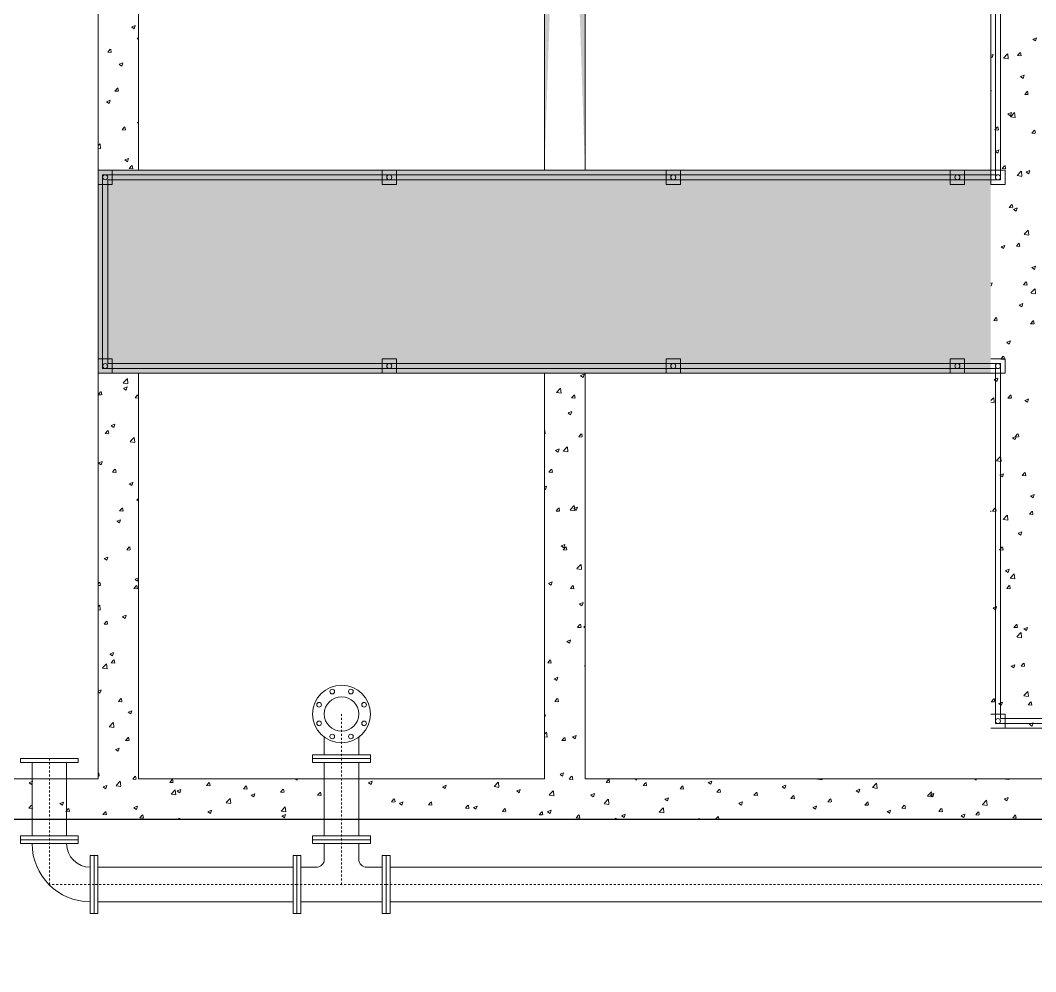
# Model space of a CAD drawing. Header units: millimetres. Extents: x -9869 to 940, y 100 to 694.
# Drawn here: x 370.1 to 421, y 311.5 to 359.1 of the extents above; entities that cross this region are included whole.
import ezdxf

# ---------------------------------------------------------------- set-up
doc = ezdxf.new("R2010")
doc.units = ezdxf.units.MM
doc.linetypes.add('SGC_DASHDOT', pattern=[1, 0.5, -0.25, 0, -0.25])
doc.layers.add('_incêndio 240', color=240, linetype='Continuous')
for name, color, linetype, lineweight in [('Alvenaria', 8, 'Continuous', 9), ('Aço 1020', 6, 'Continuous', 9), ('PAREDE', 7, 'Continuous', 9), ('SGC-Conexoes (Furos)', 9, 'Continuous', 5), ('SGC-Conexoes (Linhas Externas)', 6, 'Continuous', 9), ('SGC-EIXOS', 9, 'SGC_DASHDOT', 9), ('SGC-Tubos (Desenho Bifilar)', 6, 'Continuous', 9)]:
    doc.layers.add(name, color=color, linetype=linetype, lineweight=lineweight)
pattern_1 = [(50, (-396.154, -10443.4286), (1.85126476, -0.1619646), [0.19357608, -2.12933686]), (355, (-396.154, -10443.4286), (-0.3581251, 1.94141915), [0.15486086, -1.70347543]), (100.451445, (-395.9998, -10443.4421), (1.49313965, 1.77945447), [0.16451435, -1.80965938]), (46.1842, (-396.154, -10442.9124), (2.7545626, -0.427212), [0.2903641, -3.1940053]), (96.635558, (-395.9245, -10442.948), (2.4123759, 2.5142141), [0.2467716, -2.7144915]), (351.18415, (-396.154, -10442.9124), (2.4123759, 2.5142141), [0.23229096, -2.5552015]), (21, (-395.896, -10443.0415), (1.54062568, -1.03916515), [0.19357608, -2.12933686]), (326, (-395.896, -10443.0415), (0.6279997, 1.8716212), [0.15486086, -1.7034695]), (71.451445, (-395.7676, -10443.128), (2.16862538, 0.83245608), [0.16451435, -1.80965626]), (37.5, (-396.15404, -10443.4286), (0.03138476, 0.859203823), [0, -1.68282137, 0, -1.72927963, 0, -1.70992203]), (7.5, (-396.154, -10443.4286), (0.67898626, 1.0179823), [0, -0.98594749, 0, -1.64410616, 0, -0.65170613]), (327.5, (-396.7296, -10443.4286), (1.377800298, -0.058212483), [0, -0.6452536, 0, -2.01319121, 0, -2.67134988]), (317.5, (-396.9877, -10443.4286), (1.50521081, 0.25837063), [0, -0.83882967, 0, -1.33696545, 0, -1.89704557])]

# ---------------------------------------------------------------- blocks, each defined once
blk = doc.blocks.new('BB-1-CA06-N10-D150-S0-L400')
at = {"layer": 'SGC-EIXOS'}
blk.add_line((200, 0), (-200, 0), dxfattribs=at)
at = {"layer": 'SGC-Tubos (Desenho Bifilar)'}
for p, q in [((181, 85), (-181, 85)), ((181, -85), (-181, -85))]:
    blk.add_line(p, q, dxfattribs=at)
for points in [[(-200, -142.5), (-200, 142.5), (-181, 142.5), (-181, -142.5)], [(200, -142.5), (200, 142.5), (181, 142.5), (181, -142.5)]]:
    blk.add_lwpolyline(points, close=True, dxfattribs=at)
blk = doc.blocks.new('BB-1-CG01-N10-D150-S150', base_point=(395248.3, 73067.4))
at = {"layer": 'SGC-Conexoes (Linhas Externas)'}
blk.add_line((395047.3, 72982.4), (395449.3, 72982.4), dxfattribs=at)
for points in [[(395163.3, 73268.4), (395163.3, 73191.1, -0.414214), (395124.6, 73152.4), (395047.3, 73152.4)], [(395333.3, 73268.4), (395333.3, 73191.1, 0.414214), (395372, 73152.4), (395449.3, 73152.4)]]:
    blk.add_lwpolyline(points, format="xyb", dxfattribs=at)
for points in [[(395105.8, 73287.4), (395390.8, 73287.4), (395390.8, 73268.4), (395105.8, 73268.4)], [(395028.3, 72924.9), (395028.3, 73209.9), (395047.3, 73209.9), (395047.3, 72924.9)], [(395468.3, 72924.9), (395468.3, 73209.9), (395449.3, 73209.9), (395449.3, 72924.9)]]:
    blk.add_lwpolyline(points, close=True, dxfattribs=at)
at = {"layer": 'SGC-EIXOS'}
for p, q in [((395248.3, 73067.4), (395248.3, 73287.4)), ((395468.3, 73067.4), (395028.3, 73067.4))]:
    blk.add_line(p, q, dxfattribs=at)
blk = doc.blocks.new('BB-1-CA06-N10-D150-S0-L1000')
at = {"layer": 'SGC-EIXOS'}
blk.add_line((500, 0), (-500, 0), dxfattribs=at)
at = {"layer": 'SGC-Tubos (Desenho Bifilar)'}
for p, q in [((481, 85), (-481, 85)), ((481, -85), (-481, -85))]:
    blk.add_line(p, q, dxfattribs=at)
for points in [[(-500, -142.5), (-500, 142.5), (-481, 142.5), (-481, -142.5)], [(500, -142.5), (500, 142.5), (481, 142.5), (481, -142.5)]]:
    blk.add_lwpolyline(points, close=True, dxfattribs=at)
blk = doc.blocks.new('BB-4-CB01-N10-D150-S0', base_point=(-212688.1, 243910.2))
at = {"layer": 'SGC-Conexoes (Furos)'}
for centre in [(-212734, 244021.1), (-212642.1, 244021.1), (-212798.9, 243956.2), (-212577.2, 243956.2), (-212798.9, 243864.3), (-212577.2, 243864.3), (-212734, 243799.4), (-212642.1, 243799.4)]:
    blk.add_circle(centre, 11.5, dxfattribs=at)
at = {"layer": 'SGC-Conexoes (Linhas Externas)'}
for p, q in [((-212487.1, 243995.2), (-212573.7, 243995.2)), ((-212487.1, 243825.2), (-212573.7, 243825.2))]:
    blk.add_line(p, q, dxfattribs=at)
blk.add_lwpolyline([(-212468.1, 244052.7), (-212487.1, 244052.7), (-212487.1, 243767.7), (-212468.1, 243767.7)], close=True, dxfattribs=at)
for radius in [142.5, 85]:
    blk.add_circle((-212688.1, 243910.2), radius, dxfattribs=at)
at = {"layer": 'SGC-EIXOS'}
blk.add_line((-212688.1, 243910.2), (-212468.1, 243910.2), dxfattribs=at)
blk = doc.blocks.new('BB-1-CC01-N10-D150-S0', base_point=(382938, 71124))
at = {"layer": 'SGC-Conexoes (Linhas Externas)'}
for points in [[(382718, 71266.5), (382737, 71266.5), (382737, 70981.5), (382718, 70981.5)], [(383080.5, 70904), (383080.5, 70923), (382795.5, 70923), (382795.5, 70904)]]:
    blk.add_lwpolyline(points, close=True, dxfattribs=at)
for radius in [286, 116]:
    blk.add_arc((382737, 70923), radius, 0, 90, dxfattribs=at)
at = {"layer": 'SGC-EIXOS'}
for p, q in [((382718, 71124), (382938, 71124)), ((382938, 71124), (382938, 70904))]:
    blk.add_line(p, q, dxfattribs=at)
blk = doc.blocks.new('BB-1-CA06-N10-D150-S0-L5800')
at = {"layer": 'SGC-EIXOS'}
blk.add_line((2900, 0), (-2900, 0), dxfattribs=at)
at = {"layer": 'SGC-Tubos (Desenho Bifilar)'}
for p, q in [((2881, 85), (-2881, 85)), ((2881, -85), (-2881, -85))]:
    blk.add_line(p, q, dxfattribs=at)
for points in [[(-2900, -142.5), (-2900, 142.5), (-2881, 142.5), (-2881, -142.5)], [(2900, -142.5), (2900, 142.5), (2881, 142.5), (2881, -142.5)]]:
    blk.add_lwpolyline(points, close=True, dxfattribs=at)

msp = doc.modelspace()

# ---------------------------------------------------------------- hatches: boundary and pattern name
at = {"layer": 'Alvenaria'}
h = msp.add_hatch(dxfattribs=at)
h.set_pattern_fill('AR-CONC', color=256, scale=0.010161)
h.set_pattern_definition(pattern_1)
edge = h.paths.add_edge_path()
edge.add_line((398.386, 351.639), (398.386, 411.592))
edge.add_line((396.354, 411.592), (396.354, 351.639))
edge.add_line((398.386, 411.592), (396.354, 411.592))
h = msp.add_hatch(dxfattribs=at)
h.set_pattern_fill('AR-CONC', color=256, scale=0.010161)
h.set_pattern_definition(pattern_1)
h.paths.add_polyline_path([(418.709, 351.639), (373.998, 351.639), (373.998, 341.477), (418.709, 341.477)])

# ---------------------------------------------------------------- linework, layer by layer
at = {"layer": '_incêndio 240'}
msp.add_lwpolyline([(661.568, 392.285), (661.568, 319.122), (518.799, 319.122), (518.799, 311.501), (431.411, 311.501), (431.411, 319.122), (229.547, 319.122), (229.547, 314.042), (209.224, 314.042), (209.224, 434.963)], dxfattribs=at)
at = {"layer": 'Alvenaria'}
for p, q in [((375.682, 358.805), (375.81, 358.719)), ((375.685, 358.813), (375.866, 358.882)), ((375.811, 358.718), (375.863, 358.874)), ((375.96, 358.211), (376.031, 358.284)), ((375.965, 358.201), (376.031, 358.191)), ((420.821, 358.196), (420.949, 358.11)), ((420.824, 358.204), (421.005, 358.273)), ((420.95, 358.11), (421.002, 358.265)), ((374.483, 357.546), (374.607, 357.694)), ((374.483, 357.546), (374.637, 357.532)), ((374.661, 357.537), (374.631, 357.699)), ((420.048, 357.38), (420.173, 357.528)), ((420.226, 357.37), (420.196, 357.532)), ((375.057, 356.941), (375.238, 357.01)), ((375.183, 356.847), (375.235, 357.003)), ((418.709, 357.392), (418.836, 357.441)), ((418.709, 357.326), (418.781, 357.277)), ((418.782, 357.277), (418.834, 357.433)), ((419.349, 357.258), (419.55, 357.468)), ((419.353, 357.249), (419.583, 357.213)), ((419.584, 357.223), (419.556, 357.468)), ((420.048, 357.38), (420.202, 357.366)), ((375.054, 356.934), (375.182, 356.847)), ((420.193, 356.325), (420.321, 356.238)), ((420.196, 356.332), (420.377, 356.402)), ((420.322, 356.238), (420.374, 356.394)), ((374.841, 355.605), (374.965, 355.753)), ((374.841, 355.605), (374.995, 355.591)), ((375.019, 355.595), (374.989, 355.757)), ((418.733, 355.591), (418.709, 355.72)), ((418.709, 355.587), (418.709, 355.587)), ((420.406, 355.438), (420.531, 355.587)), ((420.584, 355.429), (420.554, 355.591)), ((374.426, 355.062), (374.554, 354.976)), ((374.429, 355.069), (374.61, 355.139)), ((374.555, 354.975), (374.607, 355.131)), ((420.406, 355.438), (420.56, 355.425)), ((419.565, 354.453), (419.693, 354.367)), ((419.568, 354.461), (419.749, 354.53)), ((419.691, 354.317), (419.892, 354.526)), ((419.694, 354.366), (419.746, 354.522)), ((419.927, 354.282), (419.898, 354.527)), ((375.966, 354.023), (376.031, 353.98)), ((375.97, 354.03), (376.031, 354.054)), ((419.695, 354.307), (419.925, 354.272)), ((375.199, 353.663), (375.323, 353.811)), ((375.199, 353.663), (375.353, 353.65)), ((375.377, 353.654), (375.347, 353.816)), ((418.913, 353.659), (419.038, 353.807)), ((418.913, 353.659), (419.067, 353.645)), ((419.091, 353.65), (419.061, 353.811)), ((420.764, 353.497), (420.889, 353.645)), ((420.764, 353.497), (420.919, 353.483)), ((420.942, 353.488), (420.912, 353.649)), ((373.998, 352.868), (374.091, 352.965)), ((374.126, 352.72), (374.097, 352.965)), ((373.998, 352.729), (374.124, 352.71)), ((418.937, 352.582), (419.065, 352.495)), ((418.94, 352.589), (419.121, 352.658)), ((419.066, 352.495), (419.118, 352.651)), ((375.338, 352.151), (375.467, 352.065)), ((375.342, 352.159), (375.522, 352.228)), ((375.468, 352.064), (375.52, 352.22)), ((375.557, 351.722), (375.682, 351.87)), ((375.557, 351.722), (375.711, 351.708)), ((375.735, 351.713), (375.705, 351.874)), ((419.271, 351.717), (419.396, 351.866)), ((419.271, 351.717), (419.425, 351.704)), ((419.449, 351.708), (419.419, 351.87)), ((420.033, 351.375), (420.234, 351.585)), ((420.269, 351.34), (420.24, 351.586)), ((420.477, 351.542), (420.606, 351.456)), ((420.481, 351.55), (420.661, 351.619)), ((420.607, 351.456), (420.659, 351.611)), ((420.038, 351.366), (420.267, 351.33)), ((419.629, 349.776), (419.754, 349.924)), ((419.807, 349.767), (419.777, 349.929)), ((419.629, 349.776), (419.784, 349.762)), ((419.849, 349.671), (419.978, 349.584)), ((419.853, 349.678), (420.033, 349.747)), ((419.979, 349.584), (420.031, 349.74)), ((420.375, 348.434), (420.576, 348.643)), ((420.38, 348.424), (420.609, 348.389)), ((420.611, 348.399), (420.582, 348.644)), ((419.225, 347.806), (419.405, 347.876)), ((419.351, 347.712), (419.403, 347.868)), ((419.987, 347.835), (420.112, 347.983)), ((419.987, 347.835), (420.142, 347.821)), ((420.165, 347.825), (420.135, 347.987)), ((419.221, 347.799), (419.35, 347.713)), ((420.765, 346.767), (420.946, 346.837)), ((420.891, 346.673), (420.944, 346.829)), ((420.762, 346.76), (420.89, 346.673)), ((418.709, 345.978), (418.777, 346.004)), ((418.709, 345.85), (418.722, 345.841)), ((418.723, 345.841), (418.775, 345.997)), ((420.346, 345.893), (420.47, 346.042)), ((420.346, 345.893), (420.5, 345.88)), ((420.523, 345.884), (420.493, 346.046)), ((420.717, 345.493), (420.918, 345.702)), ((420.722, 345.483), (420.951, 345.447)), ((420.953, 345.458), (420.925, 345.703)), ((420.134, 344.888), (420.262, 344.802)), ((420.137, 344.896), (420.318, 344.965)), ((420.263, 344.801), (420.316, 344.957)), ((418.852, 344.114), (418.977, 344.262)), ((418.852, 344.114), (419.007, 344.1)), ((419.03, 344.104), (419, 344.266)), ((420.704, 343.952), (420.828, 344.1)), ((420.704, 343.952), (420.858, 343.938)), ((420.881, 343.942), (420.852, 344.104)), ((419.506, 343.017), (419.634, 342.93)), ((419.509, 343.024), (419.69, 343.093)), ((419.635, 342.93), (419.688, 343.086)), ((419.211, 342.172), (419.335, 342.321)), ((419.388, 342.163), (419.358, 342.325)), ((419.211, 342.172), (419.365, 342.159)), ((398.163, 341.346), (398.292, 341.26)), ((398.166, 341.354), (398.347, 341.423)), ((398.293, 341.259), (398.345, 341.415)), ((418.881, 341.152), (419.062, 341.222)), ((375.259, 340.989), (375.46, 341.199)), ((375.263, 340.98), (375.493, 340.944)), ((375.28, 340.715), (375.408, 340.628)), ((375.283, 340.722), (375.464, 340.792)), ((375.409, 340.628), (375.461, 340.784)), ((375.494, 340.955), (375.466, 341.2)), ((396.953, 340.513), (397.154, 340.723)), ((397.189, 340.478), (397.16, 340.723)), ((418.878, 341.145), (419.006, 341.059)), ((419.007, 341.058), (419.06, 341.214)), ((374.003, 340.397), (374.128, 340.545)), ((374.003, 340.397), (374.158, 340.384)), ((374.181, 340.388), (374.151, 340.55)), ((375.855, 340.235), (375.979, 340.384)), ((375.855, 340.235), (376.009, 340.222)), ((376.031, 340.235), (376.003, 340.388)), ((396.957, 340.504), (397.187, 340.468)), ((397.712, 340.233), (397.836, 340.381)), ((397.712, 340.233), (397.866, 340.219)), ((397.889, 340.224), (397.86, 340.386)), ((418.709, 340.101), (418.848, 340.246)), ((418.883, 340.002), (418.854, 340.247)), ((419.569, 340.231), (419.693, 340.379)), ((419.569, 340.231), (419.723, 340.217)), ((419.746, 340.222), (419.717, 340.383)), ((418.709, 340.018), (418.881, 339.992)), ((420.419, 340.106), (420.547, 340.019)), ((420.422, 340.113), (420.603, 340.183)), ((420.548, 340.019), (420.6, 340.175)), ((397.535, 339.475), (397.664, 339.388)), ((397.538, 339.482), (397.719, 339.551)), ((397.665, 339.388), (397.717, 339.544)), ((374.652, 338.843), (374.78, 338.757)), ((374.655, 338.851), (374.836, 338.92)), ((374.781, 338.756), (374.833, 338.912)), ((374.361, 338.456), (374.486, 338.604)), ((374.361, 338.456), (374.516, 338.442)), ((374.539, 338.447), (374.509, 338.608)), ((375.601, 338.048), (375.802, 338.258)), ((375.836, 338.013), (375.808, 338.258)), ((396.354, 338.442), (396.373, 338.44)), ((396.396, 338.444), (396.366, 338.606)), ((398.07, 338.292), (398.194, 338.44)), ((398.07, 338.292), (398.224, 338.278)), ((398.248, 338.282), (398.218, 338.444)), ((419.791, 338.234), (419.919, 338.148)), ((419.794, 338.242), (419.975, 338.311)), ((419.92, 338.147), (419.972, 338.303)), ((419.927, 338.29), (420.051, 338.438)), ((419.927, 338.289), (420.081, 338.276)), ((420.104, 338.28), (420.075, 338.442)), ((375.605, 338.038), (375.835, 338.003)), ((396.91, 337.61), (397.091, 337.68)), ((397.037, 337.516), (397.089, 337.672)), ((397.295, 337.572), (397.496, 337.781)), ((397.531, 337.537), (397.502, 337.782)), ((396.907, 337.603), (397.036, 337.516)), ((397.3, 337.562), (397.529, 337.527)), ((418.989, 337.095), (419.19, 337.305)), ((419.225, 337.061), (419.197, 337.306)), ((374.024, 336.972), (374.152, 336.885)), ((374.027, 336.979), (374.208, 337.048)), ((374.153, 336.885), (374.205, 337.041)), ((374.72, 336.514), (374.844, 336.663)), ((374.897, 336.505), (374.868, 336.667)), ((396.577, 336.512), (396.701, 336.66)), ((396.754, 336.503), (396.725, 336.665)), ((418.994, 337.086), (419.223, 337.05)), ((374.72, 336.514), (374.874, 336.501)), ((396.577, 336.512), (396.731, 336.499)), ((419.163, 336.363), (419.291, 336.276)), ((419.166, 336.37), (419.347, 336.439)), ((419.292, 336.276), (419.344, 336.432)), ((420.285, 336.348), (420.409, 336.496)), ((420.285, 336.348), (420.439, 336.334)), ((420.463, 336.339), (420.433, 336.501)), ((375.564, 335.932), (375.693, 335.846)), ((375.568, 335.94), (375.748, 336.009)), ((375.694, 335.846), (375.746, 336.002)), ((396.354, 335.766), (396.463, 335.808)), ((396.354, 335.681), (396.408, 335.645)), ((396.409, 335.644), (396.461, 335.8)), ((375.943, 335.107), (376.031, 335.198)), ((420.703, 335.324), (420.832, 335.237)), ((420.707, 335.331), (420.887, 335.4)), ((420.833, 335.237), (420.885, 335.393)), ((375.078, 334.573), (375.202, 334.721)), ((375.255, 334.564), (375.226, 334.725)), ((375.948, 335.097), (376.031, 335.084)), ((396.935, 334.571), (397.059, 334.719)), ((397.112, 334.561), (397.083, 334.723)), ((397.637, 334.63), (397.838, 334.84)), ((397.642, 334.621), (397.871, 334.585)), ((397.82, 334.692), (397.948, 334.606)), ((397.823, 334.699), (398.004, 334.769)), ((397.873, 334.595), (397.844, 334.841)), ((397.949, 334.605), (398.001, 334.761)), ((418.792, 334.569), (418.916, 334.717)), ((418.969, 334.559), (418.94, 334.721)), ((374.94, 334.068), (375.12, 334.137)), ((375.066, 333.974), (375.118, 334.13)), ((375.078, 334.573), (375.232, 334.559)), ((396.935, 334.571), (397.089, 334.557)), ((418.709, 334.564), (418.719, 334.568)), ((418.709, 334.538), (418.716, 334.56)), ((418.792, 334.569), (418.946, 334.555)), ((419.332, 334.154), (419.533, 334.364)), ((419.336, 334.144), (419.566, 334.109)), ((419.567, 334.119), (419.539, 334.364)), ((420.643, 334.407), (420.768, 334.555)), ((420.643, 334.407), (420.797, 334.393)), ((420.821, 334.397), (420.791, 334.559)), ((374.936, 334.061), (375.065, 333.974)), ((420.075, 333.452), (420.204, 333.365)), ((420.079, 333.459), (420.259, 333.529)), ((420.205, 333.365), (420.257, 333.521)), ((375.436, 332.632), (375.56, 332.78)), ((375.436, 332.631), (375.59, 332.618)), ((375.614, 332.622), (375.584, 332.784)), ((397.192, 332.821), (397.32, 332.734)), ((397.195, 332.828), (397.376, 332.897)), ((397.293, 332.629), (397.417, 332.778)), ((397.293, 332.629), (397.447, 332.616)), ((397.321, 332.734), (397.373, 332.89)), ((397.471, 332.62), (397.441, 332.782)), ((419.15, 332.627), (419.274, 332.775)), ((419.15, 332.627), (419.304, 332.614)), ((419.328, 332.618), (419.298, 332.78)), ((374.308, 332.189), (374.437, 332.103)), ((374.312, 332.196), (374.492, 332.266)), ((374.438, 332.102), (374.49, 332.258)), ((397.979, 331.689), (398.181, 331.898)), ((397.984, 331.679), (398.214, 331.644)), ((398.215, 331.654), (398.187, 331.899)), ((419.447, 331.58), (419.576, 331.494)), ((419.451, 331.588), (419.631, 331.657)), ((419.577, 331.493), (419.629, 331.649)), ((375.849, 331.15), (375.977, 331.063)), ((375.852, 331.157), (376.031, 331.226)), ((375.978, 331.063), (376.031, 331.219)), ((419.674, 331.213), (419.875, 331.422)), ((419.678, 331.203), (419.908, 331.167)), ((419.909, 331.178), (419.881, 331.423)), ((373.998, 330.919), (374.067, 331)), ((373.998, 330.847), (374.097, 330.838)), ((374.12, 330.843), (374.091, 331.005)), ((375.794, 330.69), (375.918, 330.838)), ((375.794, 330.69), (375.948, 330.676)), ((375.972, 330.681), (375.942, 330.843)), ((396.564, 330.949), (396.692, 330.862)), ((396.567, 330.956), (396.748, 331.026)), ((396.693, 330.862), (396.745, 331.018)), ((397.651, 330.688), (397.775, 330.836)), ((397.651, 330.688), (397.805, 330.674)), ((397.829, 330.679), (397.799, 330.84)), ((419.508, 330.686), (419.632, 330.834)), ((419.508, 330.686), (419.662, 330.672)), ((419.686, 330.676), (419.656, 330.838)), ((373.998, 329.782), (374.074, 329.86)), ((373.998, 329.623), (374.107, 329.606)), ((374.108, 329.616), (374.08, 329.861)), ((398.104, 329.91), (398.233, 329.823)), ((398.108, 329.917), (398.288, 329.986)), ((398.234, 329.823), (398.286, 329.979)), ((418.819, 329.709), (418.948, 329.622)), ((418.823, 329.716), (419.003, 329.785)), ((418.949, 329.622), (419.001, 329.778)), ((374.301, 328.911), (374.425, 329.059)), ((374.479, 328.901), (374.449, 329.063)), ((375.221, 329.278), (375.349, 329.192)), ((375.224, 329.286), (375.405, 329.355)), ((375.35, 329.192), (375.403, 329.347)), ((374.301, 328.911), (374.455, 328.897)), ((398.009, 328.747), (398.134, 328.895)), ((398.009, 328.746), (398.163, 328.733)), ((398.187, 328.737), (398.157, 328.899)), ((398.322, 328.747), (398.386, 328.814)), ((398.326, 328.738), (398.386, 328.729)), ((419.866, 328.744), (419.991, 328.893)), ((419.866, 328.744), (420.02, 328.731)), ((420.044, 328.735), (420.014, 328.897)), ((420.36, 328.67), (420.488, 328.583)), ((420.363, 328.677), (420.544, 328.746)), ((420.489, 328.583), (420.542, 328.739)), ((397.476, 328.038), (397.605, 327.952)), ((397.48, 328.045), (397.66, 328.115)), ((397.606, 327.951), (397.658, 328.107)), ((420.016, 328.271), (420.217, 328.481)), ((420.02, 328.262), (420.25, 328.226)), ((420.252, 328.236), (420.223, 328.481)), ((374.593, 327.407), (374.721, 327.32)), ((374.596, 327.414), (374.777, 327.483)), ((374.659, 326.969), (374.783, 327.118)), ((374.722, 327.32), (374.775, 327.476)), ((374.837, 326.96), (374.807, 327.122)), ((396.516, 326.967), (396.64, 327.115)), ((396.694, 326.958), (396.664, 327.12)), ((374.215, 326.71), (374.416, 326.919)), ((374.22, 326.7), (374.449, 326.664)), ((374.451, 326.675), (374.422, 326.92)), ((374.659, 326.969), (374.813, 326.956)), ((396.516, 326.967), (396.67, 326.953)), ((398.367, 326.805), (398.386, 326.827)), ((398.367, 326.805), (398.386, 326.803)), ((419.732, 326.798), (419.86, 326.711)), ((419.735, 326.805), (419.916, 326.875)), ((419.861, 326.711), (419.914, 326.867)), ((420.224, 326.803), (420.349, 326.951)), ((420.224, 326.803), (420.379, 326.789)), ((420.402, 326.794), (420.372, 326.955)), ((396.848, 326.167), (396.977, 326.08)), ((396.852, 326.174), (397.032, 326.243)), ((396.978, 326.08), (397.03, 326.236)), ((373.998, 325.554), (374.149, 325.612)), ((373.998, 325.513), (374.093, 325.449)), ((374.094, 325.448), (374.147, 325.604)), ((420.358, 325.33), (420.559, 325.539)), ((420.594, 325.295), (420.565, 325.54)), ((375.017, 325.028), (375.142, 325.176)), ((375.017, 325.028), (375.171, 325.014)), ((375.195, 325.019), (375.165, 325.18)), ((396.874, 325.026), (396.999, 325.174)), ((396.874, 325.026), (397.028, 325.012)), ((397.052, 325.016), (397.022, 325.178)), ((418.731, 325.023), (418.856, 325.172)), ((418.731, 325.023), (418.885, 325.01)), ((418.909, 325.014), (418.879, 325.176)), ((419.107, 324.934), (419.288, 325.003)), ((419.233, 324.839), (419.286, 324.995)), ((420.363, 325.32), (420.592, 325.285)), ((420.582, 324.862), (420.707, 325.01)), ((420.76, 324.852), (420.73, 325.014)), ((375.506, 324.496), (375.634, 324.409)), ((375.509, 324.503), (375.69, 324.573)), ((375.635, 324.409), (375.687, 324.565)), ((419.104, 324.926), (419.232, 324.84)), ((420.582, 324.861), (420.737, 324.848)), ((374.557, 323.768), (374.758, 323.978)), ((374.793, 323.733), (374.764, 323.978)), ((396.354, 324.352), (396.404, 324.372)), ((396.354, 324.22), (396.402, 324.364)), ((420.648, 323.894), (420.829, 323.964)), ((420.774, 323.8), (420.826, 323.956)), ((374.562, 323.758), (374.791, 323.723)), ((396.354, 323.398), (396.453, 323.501)), ((396.487, 323.257), (396.459, 323.502)), ((420.645, 323.887), (420.773, 323.801)), ((375.375, 323.086), (375.5, 323.235)), ((375.375, 323.086), (375.529, 323.073)), ((375.553, 323.077), (375.523, 323.239)), ((396.354, 323.267), (396.486, 323.247)), ((397.232, 323.084), (397.357, 323.233)), ((397.232, 323.084), (397.387, 323.071)), ((397.41, 323.075), (397.38, 323.237)), ((397.761, 323.256), (397.889, 323.169)), ((397.764, 323.263), (397.945, 323.332)), ((397.89, 323.169), (397.943, 323.325)), ((374.878, 322.624), (375.006, 322.538)), ((374.881, 322.632), (375.062, 322.701)), ((375.007, 322.537), (375.059, 322.693)), ((373.998, 321.446), (374.006, 321.455)), ((374.06, 321.298), (374.03, 321.459)), ((397.136, 321.391), (397.317, 321.461)), ((397.262, 321.297), (397.315, 321.453)), ((370.54, 320.96), (370.669, 320.873)), ((370.544, 320.967), (370.724, 321.036)), ((370.67, 320.873), (370.722, 321.029)), ((373.998, 321.297), (374.036, 321.293)), ((374.899, 320.827), (375.1, 321.036)), ((375.135, 320.792), (375.107, 321.037)), ((375.733, 321.145), (375.858, 321.293)), ((375.733, 321.145), (375.888, 321.131)), ((375.911, 321.136), (375.881, 321.297)), ((377.585, 320.983), (377.709, 321.131)), ((377.585, 320.983), (377.739, 320.969)), ((377.762, 320.974), (377.732, 321.136)), ((379.436, 320.821), (379.56, 320.969)), ((379.614, 320.812), (379.584, 320.974)), ((383.862, 321.155), (383.965, 321.085)), ((383.966, 321.085), (383.989, 321.155)), ((387.546, 320.965), (387.674, 320.879)), ((387.549, 320.972), (387.73, 321.042)), ((387.675, 320.878), (387.728, 321.034)), ((393.839, 320.778), (394.04, 320.987)), ((394.075, 320.743), (394.046, 320.988)), ((397.133, 321.384), (397.261, 321.298)), ((397.59, 321.143), (397.715, 321.291)), ((397.59, 321.143), (397.745, 321.129)), ((397.768, 321.134), (397.738, 321.295)), ((399.442, 320.981), (399.566, 321.129)), ((399.442, 320.981), (399.596, 320.967)), ((399.619, 320.972), (399.589, 321.133)), ((400.876, 321.155), (400.971, 321.091)), ((400.972, 321.091), (400.993, 321.155)), ((401.293, 320.819), (401.417, 320.967)), ((401.471, 320.81), (401.441, 320.971)), ((404.552, 320.971), (404.68, 320.884)), ((404.555, 320.978), (404.736, 321.047)), ((404.681, 320.884), (404.733, 321.04)), ((410.029, 321.146), (410.258, 321.111)), ((410.26, 321.121), (410.256, 321.155)), ((412.779, 320.729), (412.98, 320.938)), ((413.015, 320.694), (412.986, 320.939)), ((417.89, 321.155), (417.976, 321.096)), ((417.977, 321.096), (417.997, 321.155)), ((419.447, 321.141), (419.459, 321.155)), ((419.447, 321.141), (419.602, 321.127)), ((419.625, 321.131), (419.621, 321.155)), ((374.25, 320.753), (374.378, 320.666)), ((374.253, 320.76), (374.434, 320.829)), ((374.379, 320.666), (374.431, 320.822)), ((374.904, 320.817), (375.133, 320.781)), ((377.654, 320.399), (377.855, 320.609)), ((377.658, 320.39), (377.888, 320.354)), ((377.89, 320.365), (377.861, 320.61)), ((377.959, 320.546), (378.087, 320.459)), ((377.962, 320.553), (378.143, 320.623)), ((378.088, 320.459), (378.14, 320.615)), ((379.436, 320.821), (379.59, 320.807)), ((381.287, 320.659), (381.412, 320.807)), ((381.287, 320.659), (381.441, 320.645)), ((381.465, 320.65), (381.435, 320.812)), ((381.671, 320.347), (381.852, 320.416)), ((381.797, 320.252), (381.85, 320.408)), ((383.138, 320.497), (383.263, 320.645)), ((383.138, 320.497), (383.293, 320.483)), ((383.316, 320.488), (383.286, 320.65)), ((384.99, 320.335), (385.114, 320.483)), ((385.167, 320.326), (385.138, 320.488)), ((391.255, 320.758), (391.384, 320.672)), ((391.258, 320.766), (391.439, 320.835)), ((391.385, 320.671), (391.437, 320.827)), ((393.844, 320.768), (394.073, 320.732)), ((394.964, 320.552), (395.093, 320.465)), ((394.968, 320.559), (395.148, 320.628)), ((395.094, 320.465), (395.146, 320.621)), ((396.594, 320.35), (396.795, 320.56)), ((396.829, 320.315), (396.801, 320.561)), ((398.677, 320.352), (398.858, 320.422)), ((398.803, 320.258), (398.855, 320.414)), ((401.293, 320.819), (401.447, 320.805)), ((403.144, 320.657), (403.269, 320.805)), ((403.144, 320.657), (403.298, 320.643)), ((403.322, 320.648), (403.292, 320.809)), ((404.995, 320.495), (405.12, 320.643)), ((404.995, 320.495), (405.15, 320.481)), ((405.173, 320.486), (405.143, 320.647)), ((406.847, 320.333), (406.971, 320.481)), ((407.024, 320.324), (406.995, 320.485)), ((408.261, 320.764), (408.389, 320.677)), ((408.264, 320.771), (408.445, 320.841)), ((408.39, 320.677), (408.442, 320.833)), ((411.97, 320.557), (412.098, 320.471)), ((411.973, 320.565), (412.154, 320.634)), ((412.099, 320.47), (412.152, 320.626)), ((412.783, 320.719), (413.013, 320.683)), ((415.533, 320.301), (415.734, 320.511)), ((415.683, 320.358), (415.863, 320.427)), ((415.769, 320.266), (415.741, 320.512)), ((415.809, 320.264), (415.861, 320.42)), ((372.081, 319.92), (372.209, 319.834)), ((372.084, 319.928), (372.265, 319.997)), ((372.21, 319.833), (372.263, 319.989)), ((380.408, 319.972), (380.61, 320.182)), ((380.413, 319.963), (380.643, 319.927)), ((380.644, 319.937), (380.616, 320.182)), ((381.668, 320.339), (381.796, 320.253)), ((384.99, 320.335), (385.144, 320.322)), ((388.692, 320.011), (388.817, 320.16)), ((388.692, 320.011), (388.846, 319.998)), ((388.87, 320.002), (388.84, 320.164)), ((389.087, 319.926), (389.215, 319.839)), ((389.09, 319.933), (389.271, 320.003)), ((389.216, 319.839), (389.268, 319.995)), ((390.543, 319.849), (390.668, 319.998)), ((390.721, 319.84), (390.691, 320.002)), ((396.598, 320.341), (396.828, 320.305)), ((398.674, 320.345), (398.802, 320.258)), ((399.348, 319.923), (399.549, 320.133)), ((399.353, 319.914), (399.582, 319.878)), ((399.584, 319.888), (399.555, 320.133)), ((402.383, 320.138), (402.511, 320.052)), ((402.386, 320.146), (402.567, 320.215)), ((402.512, 320.051), (402.565, 320.207)), ((406.092, 319.932), (406.221, 319.845)), ((406.095, 319.939), (406.276, 320.008)), ((406.222, 319.845), (406.274, 320.001)), ((406.847, 320.333), (407.001, 320.319)), ((408.698, 320.171), (408.822, 320.319)), ((408.698, 320.171), (408.852, 320.157)), ((408.876, 320.162), (408.846, 320.324)), ((410.549, 320.009), (410.674, 320.157)), ((410.549, 320.009), (410.703, 319.995)), ((410.727, 320), (410.697, 320.162)), ((412.4, 319.847), (412.525, 319.995)), ((412.578, 319.838), (412.548, 320)), ((415.538, 320.292), (415.767, 320.256)), ((415.679, 320.351), (415.808, 320.264)), ((418.288, 319.874), (418.489, 320.084)), ((418.292, 319.865), (418.522, 319.829)), ((418.524, 319.839), (418.495, 320.084)), ((419.389, 320.144), (419.517, 320.057)), ((419.392, 320.151), (419.573, 320.221)), ((419.518, 320.057), (419.57, 320.213)), ((370.538, 319.689), (370.662, 319.838)), ((370.538, 319.689), (370.692, 319.676)), ((370.715, 319.68), (370.686, 319.842)), ((372.389, 319.527), (372.513, 319.676)), ((372.389, 319.527), (372.543, 319.514)), ((372.567, 319.518), (372.537, 319.68)), ((374.24, 319.366), (374.365, 319.514)), ((374.24, 319.365), (374.394, 319.352)), ((374.418, 319.356), (374.388, 319.518)), ((375.79, 319.714), (375.919, 319.627)), ((375.793, 319.721), (375.974, 319.79)), ((375.92, 319.627), (375.972, 319.783)), ((376.091, 319.204), (376.216, 319.352)), ((376.269, 319.194), (376.239, 319.356)), ((379.499, 319.507), (379.628, 319.42)), ((379.503, 319.514), (379.683, 319.584)), ((379.629, 319.42), (379.681, 319.576)), ((383.163, 319.545), (383.364, 319.755)), ((383.168, 319.535), (383.397, 319.5)), ((383.212, 319.307), (383.393, 319.377)), ((383.338, 319.213), (383.39, 319.369)), ((383.399, 319.51), (383.37, 319.755)), ((390.543, 319.849), (390.698, 319.836)), ((392.395, 319.687), (392.519, 319.836)), ((392.395, 319.687), (392.549, 319.674)), ((392.572, 319.678), (392.543, 319.84)), ((392.796, 319.719), (392.924, 319.633)), ((392.799, 319.727), (392.98, 319.796)), ((392.925, 319.632), (392.977, 319.788)), ((394.246, 319.525), (394.37, 319.674)), ((394.246, 319.525), (394.4, 319.512)), ((394.424, 319.516), (394.394, 319.678)), ((396.097, 319.363), (396.222, 319.512)), ((396.097, 319.363), (396.251, 319.35)), ((396.275, 319.354), (396.245, 319.516)), ((396.505, 319.513), (396.633, 319.426)), ((396.508, 319.52), (396.689, 319.589)), ((396.634, 319.426), (396.687, 319.582)), ((398.126, 319.192), (398.096, 319.354)), ((400.218, 319.313), (400.398, 319.382)), ((400.344, 319.219), (400.396, 319.375)), ((402.103, 319.496), (402.304, 319.705)), ((402.107, 319.486), (402.337, 319.451)), ((402.338, 319.461), (402.31, 319.706)), ((409.801, 319.725), (409.93, 319.638)), ((409.805, 319.732), (409.985, 319.802)), ((409.931, 319.638), (409.983, 319.794)), ((412.4, 319.847), (412.555, 319.833)), ((413.511, 319.518), (413.639, 319.432)), ((413.514, 319.525), (413.695, 319.595)), ((413.64, 319.431), (413.692, 319.587)), ((414.252, 319.685), (414.376, 319.833)), ((414.252, 319.685), (414.406, 319.672)), ((414.429, 319.676), (414.4, 319.838)), ((416.103, 319.523), (416.227, 319.671)), ((416.103, 319.523), (416.257, 319.51)), ((416.281, 319.514), (416.251, 319.676)), ((417.223, 319.319), (417.404, 319.388)), ((417.349, 319.225), (417.402, 319.38)), ((417.954, 319.361), (418.079, 319.509)), ((417.954, 319.361), (418.109, 319.348)), ((418.132, 319.352), (418.102, 319.514)), ((419.983, 319.19), (419.953, 319.352)), ((376.091, 319.203), (376.246, 319.19)), ((378.01, 319.122), (378.067, 319.19)), ((378.104, 319.122), (378.091, 319.194)), ((383.209, 319.3), (383.337, 319.214)), ((387.086, 319.122), (387.1, 319.163)), ((397.948, 319.201), (398.103, 319.188)), ((397.949, 319.201), (398.073, 319.35)), ((399.869, 319.122), (399.924, 319.188)), ((399.96, 319.122), (399.948, 319.192)), ((400.214, 319.306), (400.343, 319.219)), ((403.968, 319.122), (404.108, 319.176)), ((404.09, 319.122), (404.105, 319.168)), ((404.909, 319.122), (405.058, 319.278)), ((405.083, 319.122), (405.065, 319.279)), ((417.22, 319.311), (417.348, 319.225)), ((419.806, 319.199), (419.93, 319.348)), ((419.806, 319.199), (419.96, 319.186))]:
    msp.add_line(p, q, dxfattribs=at)
at = {"layer": 'Aço 1020'}
for p, q in [((418.938, 365.636), (418.938, 351.41)), ((419.192, 365.382), (419.192, 351.156)), ((388.58, 351.41), (374.227, 351.41)), ((374.227, 351.41), (374.227, 341.706)), ((402.806, 351.41), (388.58, 351.41)), ((417.032, 351.41), (402.806, 351.41)), ((418.938, 351.41), (417.032, 351.41)), ((388.58, 351.156), (374.481, 351.156)), ((374.481, 351.156), (374.481, 341.96)), ((402.806, 351.156), (388.58, 351.156)), ((417.032, 351.156), (402.806, 351.156)), ((419.192, 351.156), (417.032, 351.156)), ((374.481, 341.96), (388.58, 341.96)), ((388.58, 341.96), (402.806, 341.96)), ((402.806, 341.96), (417.032, 341.96)), ((417.032, 341.96), (419.192, 341.96)), ((419.192, 341.96), (419.192, 324.178)), ((374.227, 341.706), (388.58, 341.706)), ((388.58, 341.706), (402.806, 341.706)), ((402.806, 341.706), (417.032, 341.706)), ((417.032, 341.706), (418.938, 341.706)), ((418.938, 341.706), (418.938, 323.924)), ((419.192, 324.178), (432.96, 324.178)), ((418.938, 323.924), (433.214, 323.924))]:
    msp.add_line(p, q, dxfattribs=at)
for points in [[(419.42, 351.639), (419.42, 350.928), (418.709, 350.928), (418.709, 432.931)], [(374.71, 351.639), (374.71, 350.928), (373.998, 350.928)], [(388.936, 351.639), (388.936, 350.928), (388.225, 350.928), (388.225, 351.639)], [(403.162, 351.639), (403.162, 350.928), (402.451, 350.928), (402.451, 351.639)], [(417.388, 351.639), (417.388, 350.928), (416.677, 350.928), (416.677, 351.639)], [(373.998, 342.189), (374.71, 342.189), (374.71, 341.477)], [(388.225, 341.477), (388.225, 342.189), (388.936, 342.189), (388.936, 341.477)], [(402.451, 341.477), (402.451, 342.189), (403.162, 342.189), (403.162, 341.477)], [(416.677, 341.477), (416.677, 342.189), (417.388, 342.189), (417.388, 341.477)], [(418.709, 342.189), (419.42, 342.189), (419.42, 341.477)], [(418.709, 324.406), (419.42, 324.406), (419.42, 323.695)]]:
    msp.add_lwpolyline(points, dxfattribs=at)
for centre in [(374.354, 351.283), (388.58, 351.283), (402.806, 351.283), (417.032, 351.283), (419.065, 351.283), (374.354, 341.833), (388.58, 341.833), (402.806, 341.833), (417.032, 341.833), (419.065, 341.833), (419.065, 324.051)]:
    msp.add_circle(centre, 0.127, dxfattribs=at)
at = {"layer": 'PAREDE'}
for p, q in [((396.354, 411.592), (396.354, 351.639)), ((398.386, 351.639), (398.386, 411.592)), ((373.998, 351.639), (419.42, 351.639)), ((373.998, 341.477), (419.42, 341.477)), ((376.031, 321.155), (376.031, 341.477)), ((396.354, 341.477), (396.354, 321.155)), ((398.386, 321.155), (398.386, 341.477)), ((433.443, 323.695), (418.709, 323.695)), ((396.354, 321.155), (376.031, 321.155)), ((438.016, 321.155), (398.386, 321.155)), ((460.371, 319.122), (229.547, 319.122))]:
    msp.add_line(p, q, dxfattribs=at)
for points in [[(373.998, 397.366), (348.595, 397.366), (348.595, 321.155), (373.998, 321.155), (373.998, 434.963)], [(376.031, 351.639), (376.031, 432.931), (418.709, 432.931)], [(478.662, 319.122), (346.562, 319.122)]]:
    msp.add_lwpolyline(points, dxfattribs=at)

# ---------------------------------------------------------------- block references
at = {"layer": 'SGC-Conexoes (Linhas Externas)', "xscale": 0.01016147392798765, "yscale": 0.01016147392798765, "zscale": 0.01016147392798765}
for name, p, rotation in [('BB-4-CB01-N10-D150-S0', (386.192, 324.406), 270), ('BB-1-CC01-N10-D150-S0', (371.56, 315.871), 180)]:
    msp.add_blockref(name, p, dxfattribs=dict(at, rotation=rotation))
msp.add_blockref('BB-1-CG01-N10-D150-S150', (386.192, 315.871), dxfattribs=at)
at = {"layer": 'SGC-Tubos (Desenho Bifilar)', "xscale": 0.01016147392798765, "yscale": 0.01016147392798765, "zscale": 0.01016147392798765}
for name, p, rotation in [('BB-1-CA06-N10-D150-S0-L400', (371.56, 320.138), 90), ('BB-1-CA06-N10-D150-S0-L400', (386.192, 320.138), 90), ('BB-1-CA06-N10-D150-S0-L5800', (417.896, 315.871), 180)]:
    msp.add_blockref(name, p, dxfattribs=dict(at, rotation=rotation))
msp.add_blockref('BB-1-CA06-N10-D150-S0-L1000', (378.876, 315.871), dxfattribs=at)

doc.saveas('drawing.dxf')
